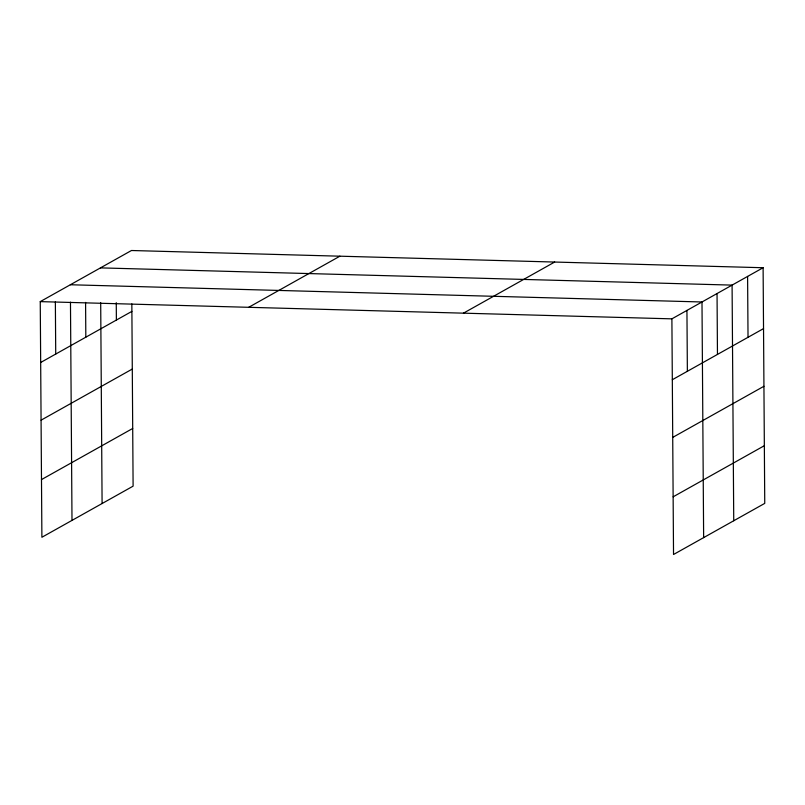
<?xml version="1.0" encoding="UTF-8"?>
<svg xmlns="http://www.w3.org/2000/svg" width="805" height="805" viewBox="0 0 805 805"><rect width="100%" height="100%" fill="white"/><g stroke="black" fill="none" stroke-linecap="round" stroke-linejoin="round"><path stroke-width="1.21" d="M131.839 303.928L133.107 486.15L41.89 537.267L40.25 301.623L131.467 250.506L763.11 267.733L764.75 503.377L673.533 554.494L671.893 318.85L763.11 267.733M40.673 362.492L131.889 311.374M41.075 420.17L132.292 369.052M248.695 307.309L339.901 256.191M41.488 479.589L132.704 428.471M463.449 313.165L554.665 262.048M672.316 379.729L763.532 328.611M672.718 437.397L763.935 386.279M673.131 496.826L764.348 445.708M100.454 267.884L732.087 285.111L733.737 520.755M70.347 284.749L701.99 301.986L703.64 537.629M40.25 301.623L671.893 318.85M747.593 276.427L748.026 337.295M717.044 293.553L717.466 354.421M686.937 310.418L687.369 371.296M116.262 302.68L116.383 320.068M100.695 302.67L102.094 503.528M85.582 302.408L85.823 337.194M70.468 302.147L71.997 520.392M55.364 301.885L55.726 354.059"/></g></svg>
